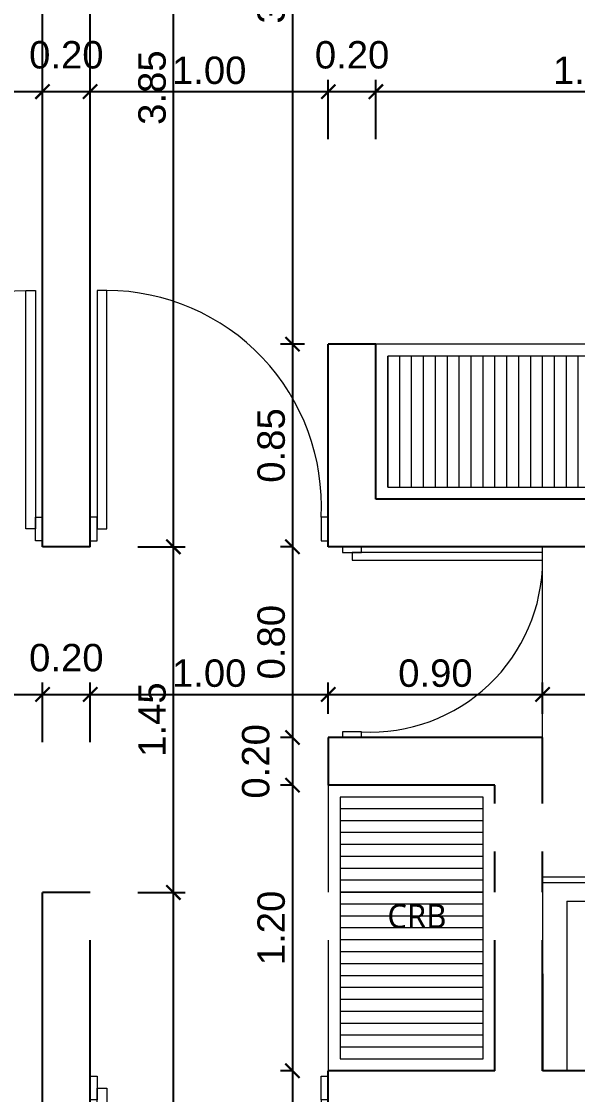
# Model space of a CAD drawing. Header units: feet. Extents: x -417 to 46, y -646 to -218.
# Drawn here: x -92.603 to -90.267, y -305.407 to -300.906 of the extents above; entities that cross this region are included whole.
import ezdxf

# ---------------------------------------------------------------- set-up
doc = ezdxf.new("R2010")
doc.units = ezdxf.units.FT
doc.header["$MEASUREMENT"] = 0
doc.linetypes.add('DASHDOT', pattern=[25.4, 12.7, -6.35, 0, -6.35])
for name, color, linetype, lineweight in [('A-WALL', 4, 'Continuous', 25), ('closet', 8, 'Continuous', 5), ('DIM-COTAS', 1, 'Continuous', 5), ('P-SANR-FIXT', 2, 'Continuous', 9), ('puertas', 8, 'Continuous', 9), ('TXT', 2, 'Continuous', 9)]:
    doc.layers.add(name, color=color, linetype=linetype, lineweight=lineweight)
doc.layers.add('DIM', color=10, linetype='Continuous')
doc.layers.add('GRDUTIY', color=5, linetype='Continuous')
doc.styles.add('ads', font='trebuc.ttf', dxfattribs={"height": 0.14})
doc.styles.get("Standard").update_dxf_attribs({"font": 'arial.ttf', "height": 0.115})
doc.dimstyles.new('KEILY', dxfattribs={"dimtxt": 0.115, "dimasz": 0.06, "dimexe": 0.05, "dimexo": 0.2, "dimgap": 0.03, "dimtad": 1, "dimzin": 1, "dimdsep": 46, "dimtxsty": 'Standard', "dimblk": 'ARCHTICK', "dimcen": 2.5, "dimdle": 0.03, "dimclrd": 256, "dimclre": 256, "dimclrt": 7, "dimadec": 0, "dimazin": 0, "dimtfac": 1, "dimtmove": 2, "dimatfit": 3, "dimfxl": 0.2, "dimfxlon": 1, "dimtolj": 1, "dimtzin": 1, "dimarcsym": 0})

# ---------------------------------------------------------------- blocks, each defined once
blk = doc.blocks.new('A$C4D292AF4')
at = {"layer": 'puertas'}
for points in [[(0.03, 0.05), (0.07, 0.05), (0.07, 1.05), (0.03, 1.05)], [(0, 0), (0.03, 0), (0.03, 0.1), (0, 0.1)], [(0.97, 0), (1, 0), (1, 0.1), (0.97, 0.1)]]:
    blk.add_lwpolyline(points, close=True, dxfattribs=at)
blk.add_arc((0.0677, 0.1465), 0.9035, 357.0481, 89.8556, dxfattribs=at)
blk = doc.blocks.new('A$C15954AF6')
at = {"layer": 'P-SANR-FIXT'}
for p, q in [((0, 0.8128), (1.75, 0.8129)), ((0, 0.8128), (0.0007, 0.0014)), ((1.75, 0.8129), (1.75, 0)), ((1.75, 0.7875), (0, 0.7874)), ((0.1017, 0.7113), (1.6485, 0.7112)), ((0.1017, 0.7113), (0.1023, 0.0001)), ((1.6485, 0.7112), (1.6491, 0)), ((1.4337, 0.3872), (1.5229, 0.3872)), ((1.5229, 0.3784), (1.4337, 0.3783)), ((1.4338, 0.3599), (1.5229, 0.3599)), ((1.5229, 0.3511), (1.4338, 0.351)), ((1.4338, 0.3326), (1.523, 0.3326)), ((1.523, 0.3238), (1.4338, 0.3237)), ((1.6491, 0), (0.0007, 0)), ((1.6491, 0), (1.75, 0))]:
    blk.add_line(p, q, dxfattribs=at)
for centre, radius, start, end in [((1.4784, 0.3555), 0.0635, 0.0472, 180.0472), ((1.4784, 0.3555), 0.0635, 0.0472, 180.0472), ((1.4337, 0.3827), 0.00444, 90.0472, 270.0472), ((1.5229, 0.3828), 0.00444, 270.0472, 90.0472), ((1.4784, 0.3555), 0.0635, 180.0472, 0.0472), ((1.4784, 0.3555), 0.0635, 180.0472, 0.0472), ((1.4338, 0.3554), 0.00444, 90.0472, 270.0472), ((1.4338, 0.3281), 0.00444, 90.0472, 270.0472), ((1.5229, 0.3555), 0.00444, 270.0472, 90.0472), ((1.523, 0.3282), 0.00444, 270.0472, 90.0472)]:
    blk.add_arc(centre, radius, start, end, dxfattribs=at)
blk = doc.blocks.new('_ArchTick')
at = {"layer": 'DIM-COTAS', "color": 0, "const_width": 0.15}
blk.add_lwpolyline([(-0.5, -0.5), (0.5, 0.5)], dxfattribs=at)
blk = doc.blocks.new('*D682')
at = {"layer": 'Defpoints', "color": 0, "transparency": 16777216}
for p in [(-92.5143, -301.1999), (-92.5143, -301.407), (-93.5143, -302.2594)]:
    blk.add_point(p, dxfattribs=at)
at = {"layer": 'DIM', "lineweight": -2, "transparency": 16777216}
for p, q in [((-93.5143, -301.3999), (-93.5143, -301.1499)), ((-92.5143, -301.207), (-92.5143, -301.1499)), ((-93.5443, -301.1999), (-92.4843, -301.1999))]:
    blk.add_line(p, q, dxfattribs=at)
at = {"layer": 'DIM', "lineweight": -2, "transparency": 16777216, "xscale": 0.06, "yscale": 0.06, "zscale": 0.06, "rotation": 180}
blk.add_blockref('_ArchTick', (-93.5143, -301.1999), dxfattribs=at)
at = {"layer": 'DIM', "lineweight": -2, "transparency": 16777216, "xscale": 0.06, "yscale": 0.06, "zscale": 0.06}
blk.add_blockref('_ArchTick', (-92.5143, -301.1999), dxfattribs=at)
at = {"layer": 'DIM', "color": 7, "transparency": 16777216, "insert": (-93.0143, -301.1112), "char_height": 0.115, "attachment_point": 5}
blk.add_mtext('\\A1;1.00', dxfattribs=at)
blk = doc.blocks.new('*D683')
at = {"layer": 'Defpoints', "color": 0, "transparency": 16777216}
for p in [(-92.3143, -301.1999), (-92.5143, -301.407), (-92.3143, -301.4899)]:
    blk.add_point(p, dxfattribs=at)
at = {"layer": 'DIM', "lineweight": -2, "transparency": 16777216}
for p, q in [((-92.5143, -301.207), (-92.5143, -301.1499)), ((-92.3143, -301.2899), (-92.3143, -301.1499)), ((-92.5443, -301.1999), (-92.2843, -301.1999))]:
    blk.add_line(p, q, dxfattribs=at)
at = {"layer": 'DIM', "lineweight": -2, "transparency": 16777216, "xscale": 0.06, "yscale": 0.06, "zscale": 0.06, "rotation": 180}
blk.add_blockref('_ArchTick', (-92.5143, -301.1999), dxfattribs=at)
at = {"layer": 'DIM', "lineweight": -2, "transparency": 16777216, "xscale": 0.06, "yscale": 0.06, "zscale": 0.06}
blk.add_blockref('_ArchTick', (-92.3143, -301.1999), dxfattribs=at)
at = {"layer": 'DIM', "color": 7, "transparency": 16777216, "insert": (-92.4143, -301.0462), "char_height": 0.115, "attachment_point": 5}
blk.add_mtext('\\A1;0.20', dxfattribs=at)
blk = doc.blocks.new('*D684')
at = {"layer": 'Defpoints', "color": 0, "transparency": 16777216}
for p in [(-91.3143, -301.1999), (-92.3143, -301.4899), (-91.3143, -302.2594)]:
    blk.add_point(p, dxfattribs=at)
at = {"layer": 'DIM', "lineweight": -2, "transparency": 16777216}
for p, q in [((-92.3143, -301.2899), (-92.3143, -301.1499)), ((-91.3143, -301.3999), (-91.3143, -301.1499)), ((-92.3443, -301.1999), (-91.2843, -301.1999))]:
    blk.add_line(p, q, dxfattribs=at)
at = {"layer": 'DIM', "lineweight": -2, "transparency": 16777216, "xscale": 0.06, "yscale": 0.06, "zscale": 0.06, "rotation": 180}
blk.add_blockref('_ArchTick', (-92.3143, -301.1999), dxfattribs=at)
at = {"layer": 'DIM', "lineweight": -2, "transparency": 16777216, "xscale": 0.06, "yscale": 0.06, "zscale": 0.06}
blk.add_blockref('_ArchTick', (-91.3143, -301.1999), dxfattribs=at)
at = {"layer": 'DIM', "color": 7, "transparency": 16777216, "insert": (-91.8143, -301.1112), "char_height": 0.115, "attachment_point": 5}
blk.add_mtext('\\A1;1.00', dxfattribs=at)
blk = doc.blocks.new('*D685')
at = {"layer": 'Defpoints', "color": 0, "transparency": 16777216}
for p in [(-91.1143, -301.1999), (-91.3143, -302.2594), (-91.1143, -302.2594)]:
    blk.add_point(p, dxfattribs=at)
at = {"layer": 'DIM', "lineweight": -2, "transparency": 16777216}
for p, q in [((-91.3143, -301.3999), (-91.3143, -301.1499)), ((-91.1143, -301.3999), (-91.1143, -301.1499)), ((-91.3443, -301.1999), (-91.0843, -301.1999))]:
    blk.add_line(p, q, dxfattribs=at)
at = {"layer": 'DIM', "lineweight": -2, "transparency": 16777216, "xscale": 0.06, "yscale": 0.06, "zscale": 0.06, "rotation": 180}
blk.add_blockref('_ArchTick', (-91.3143, -301.1999), dxfattribs=at)
at = {"layer": 'DIM', "lineweight": -2, "transparency": 16777216, "xscale": 0.06, "yscale": 0.06, "zscale": 0.06}
blk.add_blockref('_ArchTick', (-91.1143, -301.1999), dxfattribs=at)
at = {"layer": 'DIM', "color": 7, "transparency": 16777216, "insert": (-91.2143, -301.0462), "char_height": 0.115, "attachment_point": 5}
blk.add_mtext('\\A1;0.20', dxfattribs=at)
blk = doc.blocks.new('*D686')
at = {"layer": 'Defpoints', "color": 0, "transparency": 16777216}
for p in [(-89.3143, -301.1999), (-89.3143, -302.007), (-91.1143, -302.2594)]:
    blk.add_point(p, dxfattribs=at)
at = {"layer": 'DIM', "lineweight": -2, "transparency": 16777216}
for p, q in [((-91.1143, -301.3999), (-91.1143, -301.1499)), ((-89.3143, -301.3999), (-89.3143, -301.1499)), ((-91.1443, -301.1999), (-89.2843, -301.1999))]:
    blk.add_line(p, q, dxfattribs=at)
at = {"layer": 'DIM', "lineweight": -2, "transparency": 16777216, "xscale": 0.06, "yscale": 0.06, "zscale": 0.06, "rotation": 180}
blk.add_blockref('_ArchTick', (-91.1143, -301.1999), dxfattribs=at)
at = {"layer": 'DIM', "lineweight": -2, "transparency": 16777216, "xscale": 0.06, "yscale": 0.06, "zscale": 0.06}
blk.add_blockref('_ArchTick', (-89.3143, -301.1999), dxfattribs=at)
at = {"layer": 'DIM', "color": 7, "transparency": 16777216, "insert": (-90.2143, -301.1112), "char_height": 0.115, "attachment_point": 5}
blk.add_mtext('\\A1;1.80', dxfattribs=at)
blk = doc.blocks.new('*D708')
at = {"layer": 'Defpoints', "color": 0, "transparency": 16777216}
for p in [(-92.5143, -303.7287), (-95.5143, -304.557), (-92.5143, -304.557)]:
    blk.add_point(p, dxfattribs=at)
at = {"layer": 'DIM', "lineweight": -2, "transparency": 16777216}
for p, q in [((-95.5143, -303.9287), (-95.5143, -303.6787)), ((-92.5143, -303.9287), (-92.5143, -303.6787)), ((-95.5443, -303.7287), (-92.4843, -303.7287))]:
    blk.add_line(p, q, dxfattribs=at)
at = {"layer": 'DIM', "lineweight": -2, "transparency": 16777216, "xscale": 0.06, "yscale": 0.06, "zscale": 0.06, "rotation": 180}
blk.add_blockref('_ArchTick', (-95.5143, -303.7287), dxfattribs=at)
at = {"layer": 'DIM', "lineweight": -2, "transparency": 16777216, "xscale": 0.06, "yscale": 0.06, "zscale": 0.06}
blk.add_blockref('_ArchTick', (-92.5143, -303.7287), dxfattribs=at)
at = {"layer": 'DIM', "color": 7, "transparency": 16777216, "insert": (-94.0143, -303.64), "char_height": 0.115, "attachment_point": 5}
blk.add_mtext('\\A1;3.00', dxfattribs=at)
blk = doc.blocks.new('*D709')
at = {"layer": 'Defpoints', "color": 0, "transparency": 16777216}
for p in [(-92.3143, -303.7287), (-92.5143, -304.557), (-92.3143, -304.5723)]:
    blk.add_point(p, dxfattribs=at)
at = {"layer": 'DIM', "lineweight": -2, "transparency": 16777216}
for p, q in [((-92.5143, -303.9287), (-92.5143, -303.6787)), ((-92.3143, -303.9287), (-92.3143, -303.6787)), ((-92.5443, -303.7287), (-92.2843, -303.7287))]:
    blk.add_line(p, q, dxfattribs=at)
at = {"layer": 'DIM', "lineweight": -2, "transparency": 16777216, "xscale": 0.06, "yscale": 0.06, "zscale": 0.06, "rotation": 180}
blk.add_blockref('_ArchTick', (-92.5143, -303.7287), dxfattribs=at)
at = {"layer": 'DIM', "lineweight": -2, "transparency": 16777216, "xscale": 0.06, "yscale": 0.06, "zscale": 0.06}
blk.add_blockref('_ArchTick', (-92.3143, -303.7287), dxfattribs=at)
at = {"layer": 'DIM', "color": 7, "transparency": 16777216, "insert": (-92.4143, -303.575), "char_height": 0.115, "attachment_point": 5}
blk.add_mtext('\\A1;0.20', dxfattribs=at)
blk = doc.blocks.new('*D710')
at = {"layer": 'Defpoints', "color": 0, "transparency": 16777216}
for p in [(-91.3143, -303.7287), (-91.3143, -304.0094), (-92.3143, -304.5723)]:
    blk.add_point(p, dxfattribs=at)
at = {"layer": 'DIM', "lineweight": -2, "transparency": 16777216}
for p, q in [((-92.3143, -303.9287), (-92.3143, -303.6787)), ((-91.3143, -303.8094), (-91.3143, -303.6787)), ((-92.3443, -303.7287), (-91.2843, -303.7287))]:
    blk.add_line(p, q, dxfattribs=at)
at = {"layer": 'DIM', "lineweight": -2, "transparency": 16777216, "xscale": 0.06, "yscale": 0.06, "zscale": 0.06, "rotation": 180}
blk.add_blockref('_ArchTick', (-92.3143, -303.7287), dxfattribs=at)
at = {"layer": 'DIM', "lineweight": -2, "transparency": 16777216, "xscale": 0.06, "yscale": 0.06, "zscale": 0.06}
blk.add_blockref('_ArchTick', (-91.3143, -303.7287), dxfattribs=at)
at = {"layer": 'DIM', "color": 7, "transparency": 16777216, "insert": (-91.8143, -303.64), "char_height": 0.115, "attachment_point": 5}
blk.add_mtext('\\A1;1.00', dxfattribs=at)
blk = doc.blocks.new('*D711')
at = {"layer": 'Defpoints', "color": 0, "transparency": 16777216}
for p in [(-90.4143, -303.7287), (-91.3143, -304.0094), (-90.4143, -304.0096)]:
    blk.add_point(p, dxfattribs=at)
at = {"layer": 'DIM', "lineweight": -2, "transparency": 16777216}
for p, q in [((-91.3143, -303.8094), (-91.3143, -303.6787)), ((-90.4143, -303.8096), (-90.4143, -303.6787)), ((-91.3443, -303.7287), (-90.3843, -303.7287))]:
    blk.add_line(p, q, dxfattribs=at)
at = {"layer": 'DIM', "lineweight": -2, "transparency": 16777216, "xscale": 0.06, "yscale": 0.06, "zscale": 0.06, "rotation": 180}
blk.add_blockref('_ArchTick', (-91.3143, -303.7287), dxfattribs=at)
at = {"layer": 'DIM', "lineweight": -2, "transparency": 16777216, "xscale": 0.06, "yscale": 0.06, "zscale": 0.06}
blk.add_blockref('_ArchTick', (-90.4143, -303.7287), dxfattribs=at)
at = {"layer": 'DIM', "color": 7, "transparency": 16777216, "insert": (-90.8643, -303.64), "char_height": 0.115, "attachment_point": 5}
blk.add_mtext('\\A1;0.90', dxfattribs=at)
blk = doc.blocks.new('*D712')
at = {"layer": 'Defpoints', "color": 0, "transparency": 16777216}
for p in [(-88.6643, -303.1094), (-88.6643, -303.7287), (-90.4143, -304.0096)]:
    blk.add_point(p, dxfattribs=at)
at = {"layer": 'DIM', "lineweight": -2, "transparency": 16777216}
for p, q in [((-88.6643, -303.5287), (-88.6643, -303.7787)), ((-90.4143, -303.8096), (-90.4143, -303.6787)), ((-90.4443, -303.7287), (-88.6343, -303.7287))]:
    blk.add_line(p, q, dxfattribs=at)
at = {"layer": 'DIM', "lineweight": -2, "transparency": 16777216, "xscale": 0.06, "yscale": 0.06, "zscale": 0.06, "rotation": 180}
blk.add_blockref('_ArchTick', (-90.4143, -303.7287), dxfattribs=at)
at = {"layer": 'DIM', "lineweight": -2, "transparency": 16777216, "xscale": 0.06, "yscale": 0.06, "zscale": 0.06}
blk.add_blockref('_ArchTick', (-88.6643, -303.7287), dxfattribs=at)
at = {"layer": 'DIM', "color": 7, "transparency": 16777216, "insert": (-89.5393, -303.64), "char_height": 0.115, "attachment_point": 5}
blk.add_mtext('\\A1;1.75', dxfattribs=at)
blk = doc.blocks.new('*D600')
at = {"layer": 'Defpoints', "color": 0, "transparency": 16777216}
for p in [(-92.3143, -299.257), (-92.3143, -303.1094), (-91.965, -303.1094)]:
    blk.add_point(p, dxfattribs=at)
at = {"layer": 'DIM', "lineweight": -2, "transparency": 16777216}
for p, q in [((-91.965, -299.227), (-91.965, -303.1394)), ((-92.1143, -299.257), (-91.915, -299.257)), ((-92.1143, -303.1094), (-91.915, -303.1094))]:
    blk.add_line(p, q, dxfattribs=at)
at = {"layer": 'DIM', "lineweight": -2, "transparency": 16777216, "xscale": 0.06, "yscale": 0.06, "zscale": 0.06}
for p, rotation in [((-91.965, -299.257), 90), ((-91.965, -303.1094), 270)]:
    blk.add_blockref('_ArchTick', p, dxfattribs=dict(at, rotation=rotation))
at = {"layer": 'DIM', "color": 7, "transparency": 16777216, "insert": (-92.0538, -301.1832), "char_height": 0.115, "attachment_point": 5, "rotation": 90}
blk.add_mtext('\\A1;3.85', dxfattribs=at)
blk = doc.blocks.new('*D601')
at = {"layer": 'Defpoints', "color": 0, "transparency": 16777216}
for p in [(-92.3143, -303.1094), (-92.3143, -304.5594), (-91.965, -304.5594)]:
    blk.add_point(p, dxfattribs=at)
at = {"layer": 'DIM', "lineweight": -2, "transparency": 16777216}
for p, q in [((-91.965, -303.0794), (-91.965, -304.5894)), ((-92.1143, -303.1094), (-91.915, -303.1094)), ((-92.1143, -304.5594), (-91.915, -304.5594))]:
    blk.add_line(p, q, dxfattribs=at)
at = {"layer": 'DIM', "lineweight": -2, "transparency": 16777216, "xscale": 0.06, "yscale": 0.06, "zscale": 0.06}
for p, rotation in [((-91.965, -303.1094), 90), ((-91.965, -304.5594), 270)]:
    blk.add_blockref('_ArchTick', p, dxfattribs=dict(at, rotation=rotation))
at = {"layer": 'DIM', "color": 7, "transparency": 16777216, "insert": (-92.0537, -303.8344), "char_height": 0.115, "attachment_point": 5, "rotation": 90}
blk.add_mtext('\\A1;1.45', dxfattribs=at)
blk = doc.blocks.new('*D461')
at = {"layer": 'Defpoints', "color": 0, "transparency": 16777216}
for p in [(-92.3143, -304.5594), (-92.3143, -310.007), (-91.965, -310.007)]:
    blk.add_point(p, dxfattribs=at)
at = {"layer": 'DIM', "lineweight": -2, "transparency": 16777216}
for p, q in [((-92.1143, -304.5594), (-91.915, -304.5594)), ((-91.965, -304.5294), (-91.965, -310.037)), ((-92.1143, -310.007), (-91.915, -310.007))]:
    blk.add_line(p, q, dxfattribs=at)
at = {"layer": 'DIM', "lineweight": -2, "transparency": 16777216, "xscale": 0.06, "yscale": 0.06, "zscale": 0.06}
for p, rotation in [((-91.965, -304.5594), 90), ((-91.965, -310.007), 270)]:
    blk.add_blockref('_ArchTick', p, dxfattribs=dict(at, rotation=rotation))
at = {"layer": 'DIM', "color": 7, "transparency": 16777216, "insert": (-92.0535, -307.2832), "char_height": 0.115, "attachment_point": 5, "rotation": 90}
blk.add_mtext('\\A1;5.45', dxfattribs=at)
blk = doc.blocks.new('*D602')
at = {"layer": 'Defpoints', "color": 0, "transparency": 16777216}
for p in [(-91.3127, -299.257), (-91.4647, -302.2594), (-91.2143, -302.2594)]:
    blk.add_point(p, dxfattribs=at)
at = {"layer": 'DIM', "lineweight": -2, "transparency": 16777216}
for p, q in [((-91.4647, -299.227), (-91.4647, -302.2894)), ((-91.4647, -299.257), (-91.5147, -299.257)), ((-91.4143, -302.2594), (-91.5147, -302.2594))]:
    blk.add_line(p, q, dxfattribs=at)
at = {"layer": 'DIM', "lineweight": -2, "transparency": 16777216, "xscale": 0.06, "yscale": 0.06, "zscale": 0.06}
for p, rotation in [((-91.4647, -299.257), 90), ((-91.4647, -302.2594), 270)]:
    blk.add_blockref('_ArchTick', p, dxfattribs=dict(at, rotation=rotation))
at = {"layer": 'DIM', "color": 7, "transparency": 16777216, "insert": (-91.5535, -300.7582), "char_height": 0.115, "attachment_point": 5, "rotation": 90}
blk.add_mtext('\\A1;3.00', dxfattribs=at)
blk = doc.blocks.new('*D603')
at = {"layer": 'Defpoints', "color": 0, "transparency": 16777216}
for p in [(-91.2143, -302.2594), (-91.4647, -303.1094), (-91.3143, -303.1094)]:
    blk.add_point(p, dxfattribs=at)
at = {"layer": 'DIM', "lineweight": -2, "transparency": 16777216}
for p, q in [((-91.4143, -302.2594), (-91.5147, -302.2594)), ((-91.4647, -302.2294), (-91.4647, -303.1394)), ((-91.4647, -303.1094), (-91.5147, -303.1094))]:
    blk.add_line(p, q, dxfattribs=at)
at = {"layer": 'DIM', "lineweight": -2, "transparency": 16777216, "xscale": 0.06, "yscale": 0.06, "zscale": 0.06}
for p, rotation in [((-91.4647, -302.2594), 90), ((-91.4647, -303.1094), 270)]:
    blk.add_blockref('_ArchTick', p, dxfattribs=dict(at, rotation=rotation))
at = {"layer": 'DIM', "color": 7, "transparency": 16777216, "insert": (-91.5535, -302.6844), "char_height": 0.115, "attachment_point": 5, "rotation": 90}
blk.add_mtext('\\A1;0.85', dxfattribs=at)
blk = doc.blocks.new('*D604')
at = {"layer": 'Defpoints', "color": 0, "transparency": 16777216}
for p in [(-91.3143, -303.1094), (-91.4647, -303.9094), (-91.3143, -303.9094)]:
    blk.add_point(p, dxfattribs=at)
at = {"layer": 'DIM', "lineweight": -2, "transparency": 16777216}
for p, q in [((-91.4647, -303.0794), (-91.4647, -303.9394)), ((-91.4647, -303.1094), (-91.5147, -303.1094)), ((-91.4647, -303.9094), (-91.5147, -303.9094))]:
    blk.add_line(p, q, dxfattribs=at)
at = {"layer": 'DIM', "lineweight": -2, "transparency": 16777216, "xscale": 0.06, "yscale": 0.06, "zscale": 0.06}
for p, rotation in [((-91.4647, -303.1094), 90), ((-91.4647, -303.9094), 270)]:
    blk.add_blockref('_ArchTick', p, dxfattribs=dict(at, rotation=rotation))
at = {"layer": 'DIM', "color": 7, "transparency": 16777216, "insert": (-91.5535, -303.5094), "char_height": 0.115, "attachment_point": 5, "rotation": 90}
blk.add_mtext('\\A1;0.80', dxfattribs=at)
blk = doc.blocks.new('*D605')
at = {"layer": 'Defpoints', "color": 0, "transparency": 16777216}
for p in [(-91.3143, -303.9094), (-91.4647, -304.1094), (-91.3143, -304.1094)]:
    blk.add_point(p, dxfattribs=at)
at = {"layer": 'DIM', "lineweight": -2, "transparency": 16777216}
for p, q in [((-91.4647, -303.8794), (-91.4647, -304.1394)), ((-91.4647, -303.9094), (-91.5147, -303.9094)), ((-91.4647, -304.1094), (-91.5147, -304.1094))]:
    blk.add_line(p, q, dxfattribs=at)
at = {"layer": 'DIM', "lineweight": -2, "transparency": 16777216, "xscale": 0.06, "yscale": 0.06, "zscale": 0.06}
for p, rotation in [((-91.4647, -303.9094), 90), ((-91.4647, -304.1094), 270)]:
    blk.add_blockref('_ArchTick', p, dxfattribs=dict(at, rotation=rotation))
at = {"layer": 'DIM', "color": 7, "transparency": 16777216, "insert": (-91.6185, -304.0094), "char_height": 0.115, "attachment_point": 5, "rotation": 90}
blk.add_mtext('\\A1;0.20', dxfattribs=at)
blk = doc.blocks.new('*D606')
at = {"layer": 'Defpoints', "color": 0, "transparency": 16777216}
for p in [(-91.3143, -304.1094), (-91.4647, -305.307), (-91.3143, -305.307)]:
    blk.add_point(p, dxfattribs=at)
at = {"layer": 'DIM', "lineweight": -2, "transparency": 16777216}
for p, q in [((-91.4647, -304.1094), (-91.5147, -304.1094)), ((-91.4647, -304.0794), (-91.4647, -305.337)), ((-91.4647, -305.307), (-91.5147, -305.307))]:
    blk.add_line(p, q, dxfattribs=at)
at = {"layer": 'DIM', "lineweight": -2, "transparency": 16777216, "xscale": 0.06, "yscale": 0.06, "zscale": 0.06}
for p, rotation in [((-91.4647, -304.1094), 90), ((-91.4647, -305.307), 270)]:
    blk.add_blockref('_ArchTick', p, dxfattribs=dict(at, rotation=rotation))
at = {"layer": 'DIM', "color": 7, "transparency": 16777216, "insert": (-91.5535, -304.7082), "char_height": 0.115, "attachment_point": 5, "rotation": 90}
blk.add_mtext('\\A1;1.20', dxfattribs=at)
blk = doc.blocks.new('*D607')
at = {"layer": 'Defpoints', "color": 0, "transparency": 16777216}
for p in [(-91.3143, -305.307), (-91.4647, -306.157), (-91.3143, -306.157)]:
    blk.add_point(p, dxfattribs=at)
at = {"layer": 'DIM', "lineweight": -2, "transparency": 16777216}
for p, q in [((-91.4647, -305.277), (-91.4647, -306.187)), ((-91.4647, -305.307), (-91.5147, -305.307)), ((-91.4647, -306.157), (-91.5147, -306.157))]:
    blk.add_line(p, q, dxfattribs=at)
at = {"layer": 'DIM', "lineweight": -2, "transparency": 16777216, "xscale": 0.06, "yscale": 0.06, "zscale": 0.06}
for p, rotation in [((-91.4647, -305.307), 90), ((-91.4647, -306.157), 270)]:
    blk.add_blockref('_ArchTick', p, dxfattribs=dict(at, rotation=rotation))
at = {"layer": 'DIM', "color": 7, "transparency": 16777216, "insert": (-91.5535, -305.732), "char_height": 0.115, "attachment_point": 5, "rotation": 90}
blk.add_mtext('\\A1;0.85', dxfattribs=at)

msp = doc.modelspace()

# ---------------------------------------------------------------- hatches: boundary and pattern name
at = {"layer": 'closet'}
h = msp.add_hatch(dxfattribs=at)
h.set_pattern_fill('ANSI31', color=256, scale=0.4, angle=45, style=0)
h.set_pattern_definition([(90, (-91.06431, -302.85936), (-0.05, 7e-18), [])])
h.paths.add_polyline_path([(-91.0643, -302.8594), (-89.3643, -302.8594), (-89.3643, -302.3094), (-91.0643, -302.3094)])

# ---------------------------------------------------------------- linework, layer by layer
at = {"layer": 'A-WALL'}
for p, q in [((-92.5143, -303.1094), (-92.5143, -299.257)), ((-92.3143, -303.1094), (-92.3143, -299.257)), ((-91.3143, -303.1094), (-91.3143, -302.2594)), ((-91.1143, -302.2594), (-91.3143, -302.2594)), ((-91.1143, -302.9094), (-91.1143, -302.2594)), ((-89.3143, -302.9094), (-91.1143, -302.9094)), ((-92.3143, -303.1094), (-92.5143, -303.1094)), ((-88.6643, -303.1094), (-91.3143, -303.1094)), ((-90.4143, -303.9094), (-91.3143, -303.9094)), ((-91.3143, -303.9094), (-91.3143, -304.1094)), ((-90.4143, -305.307), (-90.4143, -303.9094)), ((-90.6143, -304.1094), (-91.3143, -304.1094)), ((-90.6143, -305.307), (-90.6143, -304.1094)), ((-92.5143, -309.157), (-92.5143, -304.5594)), ((-92.3143, -310.007), (-92.3143, -304.5594)), ((-91.3143, -306.157), (-91.3143, -305.307)), ((-90.6143, -305.307), (-91.3143, -305.307)), ((-88.6643, -305.307), (-90.4143, -305.307))]:
    msp.add_line(p, q, dxfattribs=at)
at = {"layer": 'closet'}
for p, q in [((-89.3143, -302.2594), (-91.1143, -302.2594)), ((-90.4143, -303.9094), (-90.4143, -303.1094)), ((-91.3143, -304.1094), (-91.3143, -305.307))]:
    msp.add_line(p, q, dxfattribs=at)
msp.add_lwpolyline([(-91.0643, -302.8594), (-89.3643, -302.8594), (-89.3643, -302.3094), (-91.0643, -302.3094)], close=True, dxfattribs=at)
at = {"layer": 'GRDUTIY', "color": 8, "linetype": 'DASHDOT'}
msp.add_line((-108.0799, -303.7855), (-85.7755, -303.8325), dxfattribs=at)

# ---------------------------------------------------------------- block references
at = {"layer": 'puertas', "extrusion": (-6.28888e-16, -1.94037e-15, -1), "xscale": 1.000288939019299, "yscale": 1.000288939019299, "zscale": 1.000288939019299}
msp.add_blockref('A$C4D292AF4', (92.514, -303.0844), dxfattribs=at)
at = {"layer": 'puertas', "extrusion": (6.28888e-16, -1.94037e-15, -1), "xscale": -1.000288939019299, "yscale": 1.000288939019299, "zscale": 1.000288939019297}
msp.add_blockref('A$C4D292AF4', (92.3146, -303.0844), dxfattribs=at)
at = {"layer": 'puertas', "extrusion": (-1.94037e-15, -6.28888e-16, -1), "xscale": -0.8002311512154279, "yscale": 0.8002311512154421, "zscale": 0.8002311512154375, "rotation": 90}
msp.add_blockref('A$C4D292AF4', (91.2543, -303.1091), dxfattribs=at)
at = {"layer": 'puertas', "extrusion": (6.28888e-16, 1.94037e-15, -1), "xscale": 1.000288939019299, "yscale": 1.000288939019299, "zscale": 1.000288939019299, "rotation": 180}
msp.add_blockref('A$C4D292AF4', (92.3146, -305.3297), dxfattribs=at)

# ---------------------------------------------------------------- dimensions: what is measured, and where the dimension line sits
at = {"layer": 'DIM'}
for base, p1, p2, picture, middle in [((-91.965, -303.1094), (-92.3143, -299.257), (-92.3143, -303.1094), '*D600', (-92.0538, -301.1832)), ((-91.4647, -302.2594), (-91.3127, -299.257), (-91.2143, -302.2594), '*D602', (-91.5535, -300.7582)), ((-91.4647, -303.1094), (-91.2143, -302.2594), (-91.3143, -303.1094), '*D603', (-91.5535, -302.6844)), ((-91.4647, -303.9094), (-91.3143, -303.1094), (-91.3143, -303.9094), '*D604', (-91.5535, -303.5094)), ((-91.4647, -304.1094), (-91.3143, -303.9094), (-91.3143, -304.1094), '*D605', (-91.6185, -304.0094)), ((-91.4647, -306.157), (-91.3143, -305.307), (-91.3143, -306.157), '*D607', (-91.5535, -305.732))]:
    dim = msp.add_linear_dim(base=base, p1=p1, p2=p2, angle=90, dimstyle='KEILY', dxfattribs=at)
    dim.commit()
    dim.dimension.update_dxf_attribs({"geometry": picture, "text_midpoint": middle})
for base, p1, p2, picture, middle in [((-92.3143, -301.1999), (-92.5143, -301.407), (-92.3143, -301.4899), '*D683', (-92.4143, -301.0462)), ((-91.1143, -301.1999), (-91.3143, -302.2594), (-91.1143, -302.2594), '*D685', (-91.2143, -301.0462)), ((-92.5143, -301.1999), (-93.5143, -302.2594), (-92.5143, -301.407), '*D682', (-93.0143, -301.1112)), ((-91.3143, -301.1999), (-92.3143, -301.4899), (-91.3143, -302.2594), '*D684', (-91.8143, -301.1112)), ((-89.3143, -301.1999), (-91.1143, -302.2594), (-89.3143, -302.007), '*D686', (-90.2143, -301.1112)), ((-88.6643, -303.7287), (-90.4143, -304.0096), (-88.6643, -303.1094), '*D712', (-89.5393, -303.64)), ((-92.5143, -303.7287), (-95.5143, -304.557), (-92.5143, -304.557), '*D708', (-94.0143, -303.64)), ((-90.4143, -303.7287), (-91.3143, -304.0094), (-90.4143, -304.0096), '*D711', (-90.8643, -303.64))]:
    dim = msp.add_linear_dim(base=base, p1=p1, p2=p2, dimstyle='KEILY', dxfattribs=at)
    dim.commit()
    dim.dimension.update_dxf_attribs({"geometry": picture, "text_midpoint": middle})

# ---------------------------------------------------------------- next in the draw order: texts
at = {"layer": 'TXT', "char_height": 0.1, "width": 2.688, "attachment_point": 2, "style": 'ads', "bg_fill": 2}
for s, insert in [('BAÑO', (-89.3719, -304.2371)), ('CRB', (-90.9421, -304.6085))]:
    msp.add_mtext(s, dxfattribs=dict(at, insert=insert))

# ---------------------------------------------------------------- next in the draw order: hatches: boundary and pattern name
at = {"layer": 'closet'}
h = msp.add_hatch(dxfattribs=at)
h.set_pattern_fill('ANSI31', color=256, scale=0.4, angle=315, style=0)
h.set_pattern_definition([(0, (-91.26431, -305.25702), (2e-17, 0.05), [])])
h.paths.add_polyline_path([(-91.2643, -305.257), (-90.6643, -305.257), (-90.6643, -304.1594), (-91.2643, -304.1594)])

# ---------------------------------------------------------------- next in the draw order: linework, layer by layer
at = {"layer": 'A-WALL'}
msp.add_line((-92.3143, -304.5594), (-92.5143, -304.5594), dxfattribs=at)
at = {"layer": 'closet'}
msp.add_lwpolyline([(-91.2643, -305.257), (-90.6643, -305.257), (-90.6643, -304.1594), (-91.2643, -304.1594)], close=True, dxfattribs=at)

# ---------------------------------------------------------------- next in the draw order: block references
msp.add_blockref('A$C15954AF6', (-90.4143, -305.307))

# ---------------------------------------------------------------- next in the draw order: dimensions: what is measured, and where the dimension line sits
at = {"layer": 'DIM'}
for base, p1, p2, picture, middle in [((-91.965, -304.5594), (-92.3143, -303.1094), (-92.3143, -304.5594), '*D601', (-92.0537, -303.8344)), ((-91.4647, -305.307), (-91.3143, -304.1094), (-91.3143, -305.307), '*D606', (-91.5535, -304.7082)), ((-91.965, -310.007), (-92.3143, -304.5594), (-92.3143, -310.007), '*D461', (-92.0535, -307.2832))]:
    dim = msp.add_linear_dim(base=base, p1=p1, p2=p2, angle=90, dimstyle='KEILY', dxfattribs=at)
    dim.commit()
    dim.dimension.update_dxf_attribs({"geometry": picture, "text_midpoint": middle})
for base, p1, p2, picture, middle in [((-92.3143, -303.7287), (-92.5143, -304.557), (-92.3143, -304.5723), '*D709', (-92.4143, -303.575)), ((-91.3143, -303.7287), (-92.3143, -304.5723), (-91.3143, -304.0094), '*D710', (-91.8143, -303.64))]:
    dim = msp.add_linear_dim(base=base, p1=p1, p2=p2, dimstyle='KEILY', dxfattribs=at)
    dim.commit()
    dim.dimension.update_dxf_attribs({"geometry": picture, "text_midpoint": middle})

doc.saveas('drawing.dxf')
